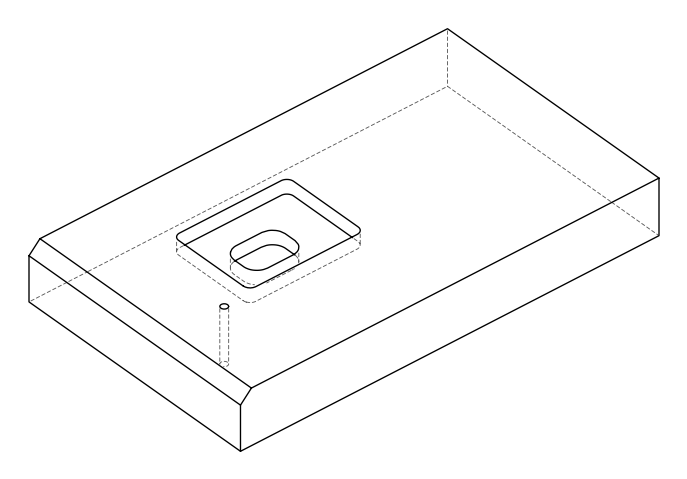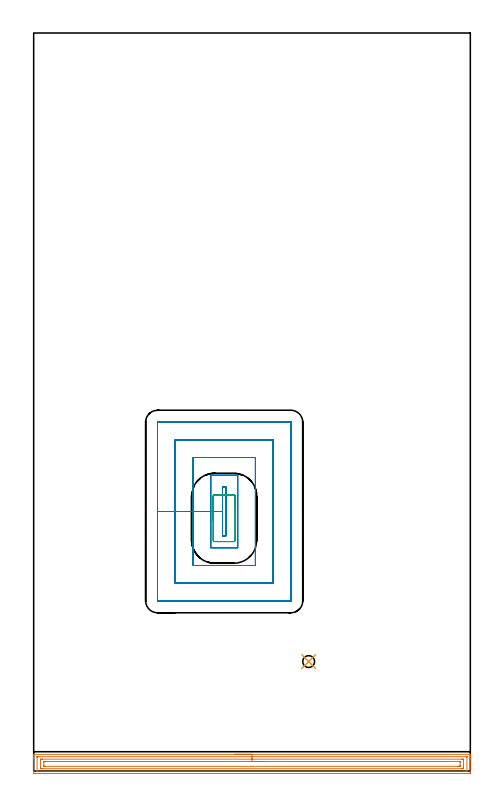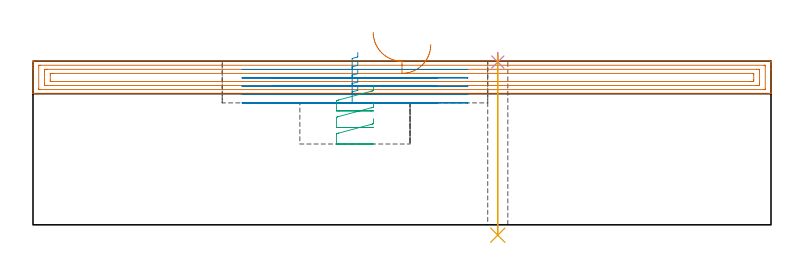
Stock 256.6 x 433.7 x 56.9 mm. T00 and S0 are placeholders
(PLAN: 5 operations, 4 tool changes, 20.8 min)
(1 AREA_MILL | FG_CHAMFER_SURFACE | UGT0205_001 | 8.49 min | 16377 mm3)
(2 MILL_RECTANGULAR_POCKET | POCKET_RECTANGULAR_STRAIGHT | UGT0201_131 | Follow Part, ap 3.475, ae 75% | 11.16 min | 158698 mm3)
(3 MILL_RECTANGULAR_POCKET_1 | POCKET_RECTANGULAR_STRAIGHT_1 | UGT0201_109 | Follow Part, ap 6.35, ae 75% | 0.9 min | 26700 mm3)
(4 SPOT_DRILL | STEP1HOLE | NXT0321_9005460120000 | 0.03 min | 0 mm3)
(5 DRILL_THROUGH_HOLE_INTO_CENTER | STEP1HOLE | UGT0301_465 | 0.25 min | 2165 mm3)
(TOOL UGT0205_001 | Chamfer Mill 20 x 3 x 45 deg. | D20 FL50 Z2)
(TOOL UGT0201_131 | Carbide End Mill 13.9 | D13.9 FL30 Z4)
(TOOL UGT0201_109 | End Mill 25.4 mm | D25.4 FL25 Z2)
(TOOL NXT0321_9005460120000 | NC Spot Drill, 142deg, 12mm, Carbide, Uncoated | D12 PA142 FL30 Z2)
(TOOL UGT0301_465 | Carbide Drill 7.0 mm | D7 PA118 FL69 Z2)
(OP 1 AREA_MILL)
G17 G21 G94 G90
T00 M6
G54
G17 G0 G90 X118.3 Y9.8 S1061 M3
G43 Z66.9 H0
G94 G1 X118.338 Z66.028 F250.
X118.452 Z65.163
X118.641 Z64.312
X118.903 Z63.48
X119.237 Z62.674
X119.64 Z61.9
X120.109 Z61.164
X120.64 Z60.472
X121.229 Z59.829
X121.872 Z59.239
X122.564 Z58.708
X123.3 Z58.24
X124.074 Z57.837
X124.88 Z57.503
X125.712 Z57.241
X126.564 Z57.052
X127.428 Z56.938
X128.3 Z56.9
X256.434
X256.59 Y9.798 Z56.888
X256.597 Y9.658 Z56.751
X256.6 Y9.512 Z56.611
Y9.185 Z56.285
Y8.535 Z55.629
Y7.333 Z54.429
Y6.781 Z53.875
Y-1.112 Z45.986
X256.597 Y-1.391 Z45.707
X256.59 Y-1.492 Z45.605
X256.487 Y-1.499 Z45.599
X255.988 Y-1.5 Z45.6
X0.612
X0.109 Y-1.495 Z45.603
X0.01 Y-1.492 Z45.606
X0. Y-1.388 Z45.71
Y6.781 Z53.875
Y7.333 Z54.429
Y7.658 Z54.754
Y8.21 Z55.306
Y8.535 Z55.629
Y9.185 Z56.285
Y9.512 Z56.611
X0.003 Y9.658 Z56.751
X0.01 Y9.798 Z56.888
X0.166 Y9.8 Z56.9
X128.3
Y8.386 Z55.486
X254.202 Y8.385 Z55.485
X254.355 Y8.384 Z55.484
X254.553 Y8.379 Z55.479
X254.591 Y8.376 Z55.476
X254.595 Y8.349 Z55.449
X254.598 Y8.318 Z55.418
X254.6 Y8.144 Z55.244
X254.599 Y0.121 Z47.221
X254.597 Y0.017 Z47.117
X254.592 Y-0.052 Z47.048
X254.587 Y-0.079 Z47.021
X254.571 Y-0.081 Z47.019
X254.202 Y-0.085 Z47.015
X254.05 Y-0.086 Z47.014
X2.398 Y-0.085 Z47.015
X2.245 Y-0.084 Z47.016
X2.047 Y-0.079 Z47.021
X2.009 Y-0.076 Z47.024
X2.005 Y-0.049 Z47.051
X2.002 Y-0.019 Z47.081
X2. Y0.156 Z47.256
X2.001 Y8.179 Z55.279
X2.003 Y8.283 Z55.383
X2.009 Y8.352 Z55.452
X2.013 Y8.379 Z55.479
X2.029 Y8.381 Z55.481
X2.398 Y8.385 Z55.485
X2.55 Y8.386 Z55.486
X128.3
Y6.971 Z54.071
X251.523
X252.226 Y6.968 Z54.068
X252.416 Y6.964 Z54.064
X252.59 Y6.955 Z54.055
X252.595 Y6.781 Z53.881
X252.599 Y6.602 Z53.702
X252.6 Y2.216 Z49.316
X252.595 Y1.519 Z48.619
X252.593 Y1.345 Z48.445
X252.416 Y1.335 Z48.435
X251.716 Y1.33 Z48.43
X251.523 Y1.329 Z48.429
X5.077
X4.374 Y1.332 Z48.432
X4.184 Y1.336 Z48.436
X4.01 Y1.345 Z48.445
X4.005 Y1.519 Z48.619
X4.001 Y1.698 Z48.798
X4. Y6.084 Z53.184
X4.005 Y6.781 Z53.881
X4.007 Y6.955 Z54.055
X4.184 Y6.964 Z54.064
X4.884 Y6.97 Z54.07
X5.077 Y6.971 Z54.071
X128.3
Y5.557 Z52.657
X250.091
X250.465 Y5.553 Z52.653
X250.533 Y5.55 Z52.65
X250.59 Y5.541 Z52.641
X250.593 Y5.448 Z52.548
X250.6 Y5.057 Z52.157
Y3.303 Z50.403
Y3.273 Z50.373
X250.593 Y2.85 Z49.95
X250.59 Y2.751 Z49.851
X250.457 Y2.747 Z49.847
X250.276 Y2.744 Z49.844
X249.738 Y2.743 Z49.843
X249.385
X6.509
X6.136 Y2.747 Z49.847
X6.067 Y2.75 Z49.85
X6.01 Y2.759 Z49.859
X6.007 Y2.852 Z49.952
X6. Y3.243 Z50.343
Y5.027 Z52.127
X6.007 Y5.45 Z52.55
X6.01 Y5.549 Z52.649
X6.143 Y5.553 Z52.653
X6.324 Y5.556 Z52.656
X6.863 Y5.557 Z52.657
X7.216
X128.3
X129.172 Z52.695
X130.037 Z52.809
X130.888 Z52.998
X131.72 Z53.26
X132.526 Z53.594
X133.3 Z53.997
X134.036 Z54.466
X134.728 Z54.997
X135.371 Z55.586
X135.96 Z56.229
X136.492 Z56.921
X136.96 Z57.657
X137.363 Z58.431
X137.697 Z59.237
X137.959 Z60.069
X138.148 Z60.921
X138.262 Z61.786
X138.3 Z62.657
G0 Z66.9
M5
M2
(OP 2 MILL_RECTANGULAR_POCKET)
G17 G21 G94 G90
T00 M6
G54
G17 G0 G90 X112.925 Y161.081 S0 M3
G43 Z66.9 H0
Z59.9
G94 G1 Y166.825 Z58.361 F250.
X110.975 Z57.838
Y152.5 Z54.
Y138.175 F500.
X112.925
Y166.825
X110.975
Y152.5
X104.025
Y131.225
X119.875
Y173.775
X104.025
Y152.5
X93.6
Y120.8
X130.3
Y184.2
X93.6
Y152.5
X83.175
Y110.375
X140.725
Y194.625
X83.175
Y152.5
X72.75
Y100.
X72.748 Y99.97
X72.77 Y99.948
X72.8 Y99.95
X151.1
X151.13 Y99.948
X151.152 Y99.97
X151.15 Y100.
Y205.
X151.152 Y205.03
X151.13 Y205.052
X151.1 Y205.05
X72.8
X72.77 Y205.052
X72.748 Y205.03
X72.75 Y205.
Y152.5
Y151.5
G0 X112.925 Y161.081 Z57.
G1 Y166.825 Z55.461 F250.
X110.975 Z54.938
Y152.5 Z51.1
Y138.175 F500.
X112.925
Y166.825
X110.975
Y152.5
X104.025
Y131.225
X119.875
Y173.775
X104.025
Y152.5
X93.6
Y120.8
X130.3
Y184.2
X93.6
Y152.5
X83.175
Y110.375
X140.725
Y194.625
X83.175
Y152.5
X72.75
Y100.
X72.748 Y99.97
X72.77 Y99.948
X72.8 Y99.95
X151.1
X151.13 Y99.948
X151.152 Y99.97
X151.15 Y100.
Y205.
X151.152 Y205.03
X151.13 Y205.052
X151.1 Y205.05
X72.8
X72.77 Y205.052
X72.748 Y205.03
X72.75 Y205.
Y152.5
Y151.5
G0 X112.925 Y161.081 Z54.1
G1 Y166.825 Z52.561 F250.
X110.975 Z52.038
Y152.5 Z48.2
Y138.175 F500.
X112.925
Y166.825
X110.975
Y152.5
X104.025
Y131.225
X119.875
Y173.775
X104.025
Y152.5
X93.6
Y120.8
X130.3
Y184.2
X93.6
Y152.5
X83.175
Y110.375
X140.725
Y194.625
X83.175
Y152.5
X72.75
Y100.
X72.748 Y99.97
X72.77 Y99.948
X72.8 Y99.95
X151.1
X151.13 Y99.948
X151.152 Y99.97
X151.15 Y100.
Y205.
X151.152 Y205.03
X151.13 Y205.052
X151.1 Y205.05
X72.8
X72.77 Y205.052
X72.748 Y205.03
X72.75 Y205.
Y152.5
Y151.5
G0 X112.925 Y161.081 Z51.2
G1 Y166.825 Z49.661 F250.
X110.975 Z49.138
Y152.5 Z45.3
Y138.175 F500.
X112.925
Y166.825
X110.975
Y152.5
X104.025
Y131.225
X119.875
Y173.775
X104.025
Y152.5
X93.6
Y120.8
X130.3
Y184.2
X93.6
Y152.5
X83.175
Y110.375
X140.725
Y194.625
X83.175
Y152.5
X72.75
Y100.
X72.748 Y99.97
X72.77 Y99.948
X72.8 Y99.95
X151.1
X151.13 Y99.948
X151.152 Y99.97
X151.15 Y100.
Y205.
X151.152 Y205.03
X151.13 Y205.052
X151.1 Y205.05
X72.8
X72.77 Y205.052
X72.748 Y205.03
X72.75 Y205.
Y152.5
Y151.5
G0 X112.925 Y161.081 Z48.3
G1 Y166.825 Z46.761 F250.
X110.975 Z46.238
Y152.5 Z42.4
Y138.175 F500.
X112.925
Y166.825
X110.975
Y152.5
X104.025
Y131.225
X119.875
Y173.775
X104.025
Y152.5
X93.6
Y120.8
X130.3
Y184.2
X93.6
Y152.5
X83.175
Y110.375
X140.725
Y194.625
X83.175
Y152.5
X72.75
Y100.
X72.748 Y99.97
X72.77 Y99.948
X72.8 Y99.95
X151.1
X151.13 Y99.948
X151.152 Y99.97
X151.15 Y100.
Y205.
X151.152 Y205.03
X151.13 Y205.052
X151.1 Y205.05
X72.8
X72.77 Y205.052
X72.748 Y205.03
X72.75 Y205.
Y152.5
Y151.5
G0 Z66.9
M5
M2
(OP 3 MILL_RECTANGULAR_POCKET_1)
G17 G21 G94 G90
T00 M6
G54
G17 G0 G90 X118.4 Y155.492 S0 M3
G43 Z66.9 H0
Z48.38
G94 G1 Y161.495 Z46.771 F250.
X118.341 Y161.733 Z46.706
X118.221 Y161.947 Z46.64
X118.047 Y162.121 Z46.574
X117.833 Y162.241 Z46.508
X117.595 Y162.3 Z46.443
X106.305 Z43.417
X106.067 Y162.241 Z43.352
X105.853 Y162.121 Z43.286
X105.679 Y161.947 Z43.22
X105.559 Y161.733 Z43.154
X105.5 Y161.495 Z43.089
Y161.4 Z43.063
Y148.55 Z39.62
Y135.7 F500.
G3 X106.4 Y134.8 R0.9
G1 X117.5
G3 X118.4 Y135.7 R0.9
G1 Y161.4
G3 X117.5 Y162.3 R0.9
G1 X106.4
G3 X105.5 Y161.4 R0.9
G1 Y148.55
Y147.55
G0 X118.4 Y155.492 Z42.62
G1 Y161.495 Z41.012 F250.
X118.341 Y161.733 Z40.946
X118.221 Y161.947 Z40.88
X118.047 Y162.121 Z40.814
X117.833 Y162.241 Z40.748
X117.595 Y162.3 Z40.683
X106.305 Z37.657
X106.067 Y162.241 Z37.592
X105.853 Y162.121 Z37.526
X105.679 Y161.947 Z37.46
X105.559 Y161.733 Z37.394
X105.5 Y161.495 Z37.329
Y161.4 Z37.303
Y148.55 Z33.86
Y135.7 F500.
G3 X106.4 Y134.8 R0.9
G1 X117.5
G3 X118.4 Y135.7 R0.9
G1 Y161.4
G3 X117.5 Y162.3 R0.9
G1 X106.4
G3 X105.5 Y161.4 R0.9
G1 Y148.55
Y147.55
G0 X118.4 Y155.492 Z36.86
G1 Y161.495 Z35.252 F250.
X118.341 Y161.733 Z35.186
X118.221 Y161.947 Z35.12
X118.047 Y162.121 Z35.054
X117.833 Y162.241 Z34.988
X117.595 Y162.3 Z34.923
X106.305 Z31.897
X106.067 Y162.241 Z31.832
X105.853 Y162.121 Z31.766
X105.679 Y161.947 Z31.7
X105.559 Y161.733 Z31.634
X105.5 Y161.495 Z31.569
Y161.4 Z31.543
Y148.55 Z28.1
Y135.7 F500.
G3 X106.4 Y134.8 R0.9
G1 X117.5
G3 X118.4 Y135.7 R0.9
G1 Y161.4
G3 X117.5 Y162.3 R0.9
G1 X106.4
G3 X105.5 Y161.4 R0.9
G1 Y148.55
Y147.55
G0 Z66.9
M5
M2
(OP 4 SPOT_DRILL)
G17 G21 G94 G90
T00 M6
G54
G17 G0 G90 X161.6 Y64.3 S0 M3
G43 Z66.9 H0
G94 G81 G98 Z56.599 F250. R59.9
G80
M5
M2
(OP 5 DRILL_THROUGH_HOLE_INTO_CENTER)
G17 G21 G94 G90
T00 M6
G54
G17 G0 G90 X161.6 Y64.3 S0 M3
G43 Z66.9 H0
G94 G73 G98 Z-3.603 F250. Q6.723 R58.9
G80
M5
M2
